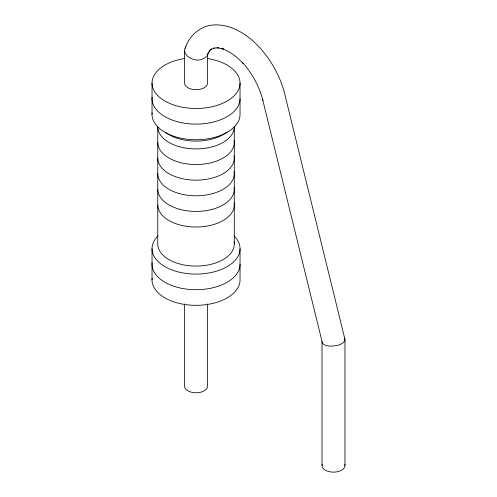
<?xml version="1.0" encoding="UTF-8"?>
<svg xmlns="http://www.w3.org/2000/svg" width="497" height="497" viewBox="0 0 497 497"><rect width="100%" height="100%" fill="white"/><g stroke="black" fill="none" stroke-linecap="round" stroke-linejoin="round"><path stroke-width="0.75" d="M207.516 53.254L207.516 83.074A11.481 6.629 0 0 1 196.035 89.702A11.481 6.629 0 0 1 184.555 83.074L184.555 50.408C187.456 38.723 196.619 28.814 208.386 25.689C228.03 21.644 246.698 33.572 259.515 47.389L260.117 48.035C271.586 60.932 280.109 76.383 284.508 93.094L344.974 339.476L344.974 465.521M209.697 50.172C208.156 57.832 200.241 62.013 193.06 59.236A11.965 8.207 11.8 0 1 184.946 52.539L184.555 50.408M184.946 48.371L186.089 46.569M208.442 52.179L211.486 49.135M211.554 48.892L210.61 49.669L214.418 47.929M213.424 48.203L218.637 47.755M218.618 47.718L217.096 47.768L223.799 49.135L221.848 48.482L229.123 51.806L236.398 56.882L243.356 63.504L242.753 62.858C252.271 73.537 259.248 86.391 262.87 100.239L262.59 99.288L322.404 343.005A11.754 5.622 -7.3 0 0 330.524 346.185L336.469 345.639A11.356 5.436 -7.3 0 0 344.583 340.948L344.974 339.476L344.583 338.072M322.013 341.607L322.013 465.521M240.039 83.074L240.039 114.322A44.009 25.409 0 0 1 194.762 139.719A44.009 25.409 0 0 1 152.101 112.85M240.039 248.68L240.039 279.923A44.009 25.409 0 0 1 194.762 305.32A44.009 25.409 0 0 1 152.101 278.45M234.298 243.99L234.298 126.822A38.269 22.092 0 0 1 196.035 148.914A38.269 22.092 0 0 1 157.766 126.822L157.766 243.99A38.269 22.092 0 0 0 197.905 266.057A38.269 22.092 0 0 0 234.118 241.828M207.516 303.965L207.516 386.157A11.481 6.629 0 0 1 196.035 392.785A11.481 6.629 0 0 1 184.555 386.157L184.555 303.965M152.026 83.074L152.026 114.322M152.026 248.68L152.026 279.923M234.118 187.152A38.269 22.092 0 0 1 197.905 211.38A38.269 22.092 0 0 1 157.766 189.314M234.118 171.527A38.269 22.092 0 0 1 197.905 195.756A38.269 22.092 0 0 1 157.766 173.689M207.423 58.534A44.009 25.409 0 0 1 232.08 97.648A44.009 25.409 0 0 1 159.984 97.648A44.009 25.409 0 0 1 184.642 58.534M240.039 98.698A44.009 25.409 0 0 1 194.762 124.095A44.009 25.409 0 0 1 152.101 97.226M226.992 131.991A38.269 22.092 0 0 1 165.675 132.457M234.118 155.903A38.269 22.092 0 0 1 197.905 180.131A38.269 22.092 0 0 1 157.766 158.065M234.118 140.278A38.269 22.092 0 0 1 197.905 164.507A38.269 22.092 0 0 1 157.766 142.44M234.143 235.976A44.009 25.409 0 0 1 196.035 274.083A44.009 25.409 0 0 1 157.922 235.976M240.039 264.298A44.009 25.409 0 0 1 194.762 289.695A44.009 25.409 0 0 1 152.101 262.832M234.118 202.77A38.269 22.092 0 0 1 197.905 226.999A38.269 22.092 0 0 1 157.766 204.932M344.8 464.372A11.481 6.629 0 0 1 333.493 472.15A11.481 6.629 0 0 1 322.186 464.372"/></g></svg>
